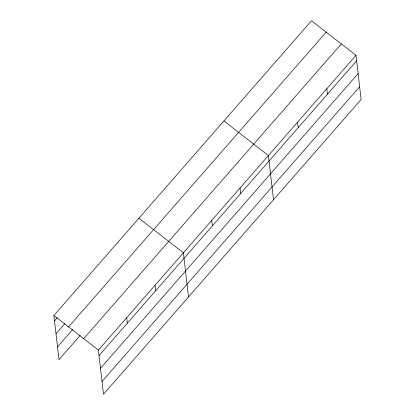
<?xml version="1.0" encoding="UTF-8"?>
<svg xmlns="http://www.w3.org/2000/svg" width="415" height="415" viewBox="0 0 415 415"><rect width="100%" height="100%" fill="white"/><g stroke="black" fill="none" stroke-linecap="round" stroke-linejoin="round"><path stroke-width="0.62" d="M53.888 315.514L311.504 20.75L356.003 55.32L361.112 99.486L103.496 394.25L98.386 350.084L53.888 315.514L58.997 359.681L80.142 335.481M54.521 321.008L57.483 317.62M55.999 333.769L64.88 323.607M68.568 326.921L326.19 32.157M57.519 346.919L72.744 329.494M83.7 338.676L341.317 43.912M98.386 350.084L356.003 55.32M99.019 355.582L356.641 60.818M100.497 368.344L358.114 73.58M102.017 381.489L359.639 86.725M223.913 120.967L268.412 155.542L273.521 199.708M138.9 218.243L183.399 252.813L188.509 296.979M326.807 88.727L327.445 94.226M297.612 122.135L298.245 127.628M240.078 187.964L240.71 193.463M211.738 220.386L212.371 225.885M155.06 285.235L155.698 290.733M126.725 317.662L127.358 323.155"/></g></svg>
